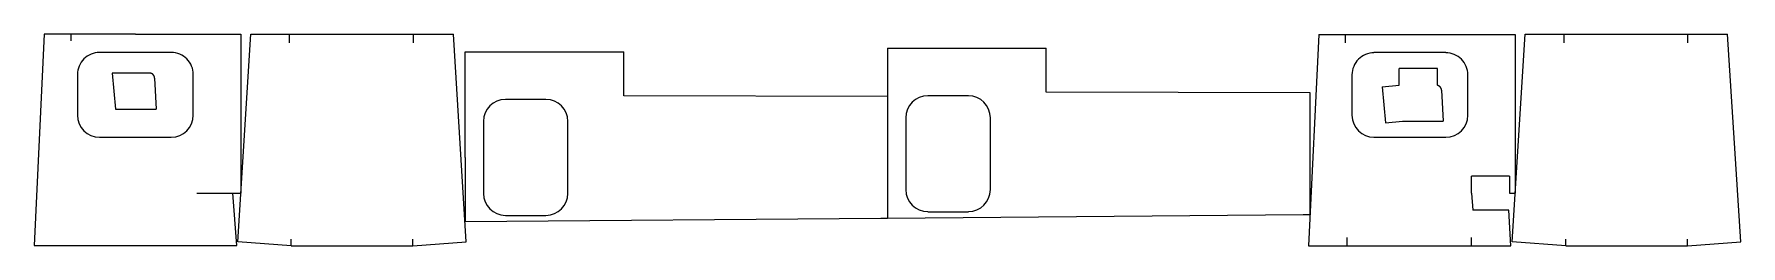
# Model space of a CAD drawing. Extents: x 784 to 10880, y 3360 to 4610.
import ezdxf

# ---------------------------------------------------------------- set-up
doc = ezdxf.new("R2010")
doc.units = 0
doc.header["$LTSCALE"] = 100
doc.layers.add('CSM450', color=1, linetype='CONTINUOUS')

msp = doc.modelspace()

# ---------------------------------------------------------------- linework, layer by layer
at = {"layer": 'CSM450'}
for p, q in [((844, 4610), (784, 3361)), ((1002, 4610), (844, 4610)), ((1384, 4610), (1002, 4610)), ((1002, 4610), (1002, 4570)), ((1384, 4610), (2007, 4610)), ((1989, 3384), (2066, 4610)), ((2007, 4610), (2007, 3672)), ((2066, 4610), (3265, 4610)), ((2294, 4610), (2294, 4560)), ((3028, 4560), (3028, 4610)), ((3341, 3384), (3265, 4610)), ((8383, 4609), (8323, 3360)), ((8383, 4609), (9546, 4609)), ((8542, 4560), (8541, 4610)), ((9528, 3384), (9605, 4610)), ((9546, 4609), (9546, 3671)), ((9605, 4610), (10801, 4610)), ((9833, 4610), (9833, 4560)), ((10567, 4560), (10567, 4610)), ((10880, 3384), (10801, 4610)), ((1596, 4502), (1171, 4502)), ((3334, 3882), (3334, 4506)), ((3334, 4506), (4272, 4506)), ((4272, 4245), (4272, 4506)), ((5833, 4527), (5833, 3522)), ((5833, 4527), (6771, 4527)), ((6771, 4267), (6771, 4527)), ((9135, 4501), (8710, 4501)), ((1041, 4372), (1041, 4132)), ((1473, 4379), (1247, 4379)), ((1247, 4379), (1265, 4167)), ((1497, 4351), (1507, 4167)), ((1726, 4132), (1726, 4372)), ((8580, 4370), (8580, 4131)), ((9085, 4408), (8859, 4408)), ((8859, 4308), (8859, 4408)), ((9085, 4308), (9085, 4408)), ((9265, 4131), (9265, 4370)), ((5833, 4242), (4272, 4245)), ((6311, 4246), (6071, 4246)), ((8332, 4264), (6771, 4267)), ((8332, 3544), (8332, 4264)), ((8759, 4299), (8859, 4308)), ((8759, 4299), (8778, 4087)), ((9110, 4280), (9120, 4096)), ((1265, 4167), (1507, 4167)), ((3812, 4225), (3572, 4225)), ((3442, 4095), (3442, 3670)), ((3942, 3670), (3942, 4095)), ((5941, 4116), (5941, 3692)), ((6441, 3692), (6441, 4116)), ((8778, 4087), (8878, 4096)), ((8878, 4096), (9120, 4096)), ((1171, 4002), (1596, 4002)), ((8710, 4001), (9135, 4001)), ((3334, 3882), (3334, 3501)), ((9512, 3771), (9286, 3771)), ((9286, 3671), (9286, 3771)), ((9512, 3771), (9512, 3671)), ((1747, 3672), (2007, 3672)), ((1983, 3361), (1960, 3672)), ((9286, 3671), (9295, 3571)), ((9512, 3671), (9546, 3671)), ((3572, 3540), (3812, 3540)), ((8292, 3544), (5833, 3522)), ((6071, 3561), (6311, 3561)), ((8332, 3544), (8292, 3544)), ((9507, 3571), (9295, 3571)), ((9520, 3360), (9507, 3571)), ((5793, 3522), (3334, 3501)), ((5833, 3522), (5793, 3522)), ((784, 3361), (1983, 3361)), ((2305, 3360), (1989, 3384)), ((2305, 3360), (2305, 3400)), ((2305, 3360), (3025, 3360)), ((3025, 3360), (3025, 3400)), ((3025, 3360), (3341, 3384)), ((8323, 3360), (9520, 3360)), ((8552, 3360), (8552, 3410)), ((9285, 3410), (9285, 3360)), ((9844, 3360), (9528, 3384)), ((9844, 3360), (9844, 3400)), ((9844, 3360), (10564, 3360)), ((10564, 3360), (10564, 3400)), ((10564, 3360), (10880, 3384))]:
    msp.add_line(p, q, dxfattribs=at)
for points in [[(1497, 4351, 0), (1497, 4351, 0), (1497, 4352, 0), (1497, 4352, 0), (1497, 4352, 0), (1497, 4352, 0), (1497, 4353, 0), (1497, 4353, 0), (1497, 4353, 0), (1497, 4353, 0), (1497, 4354, 0), (1497, 4354, 0), (1497, 4354, 0), (1497, 4354, 0), (1497, 4355, 0), (1497, 4355, 0), (1497, 4355, 0), (1497, 4355, 0), (1497, 4356, 0), (1497, 4356, 0), (1497, 4356, 0), (1497, 4356, 0), (1497, 4357, 0), (1496, 4357, 0), (1496, 4357, 0), (1496, 4357, 0), (1496, 4358, 0), (1496, 4358, 0), (1496, 4358, 0), (1496, 4358, 0), (1496, 4358, 0), (1496, 4359, 0), (1496, 4359, 0), (1496, 4359, 0), (1496, 4359, 0), (1496, 4360, 0), (1496, 4360, 0), (1495, 4360, 0), (1495, 4360, 0), (1495, 4361, 0), (1495, 4361, 0), (1495, 4361, 0), (1495, 4361, 0), (1495, 4362, 0), (1495, 4362, 0), (1495, 4362, 0), (1495, 4362, 0), (1494, 4362, 0), (1494, 4363, 0), (1494, 4363, 0), (1494, 4363, 0), (1494, 4363, 0), (1494, 4364, 0), (1494, 4364, 0), (1494, 4364, 0), (1493, 4364, 0), (1493, 4364, 0), (1493, 4365, 0), (1493, 4365, 0), (1493, 4365, 0), (1493, 4365, 0), (1493, 4366, 0), (1493, 4366, 0), (1492, 4366, 0), (1492, 4366, 0), (1492, 4366, 0), (1492, 4367, 0), (1492, 4367, 0), (1492, 4367, 0), (1492, 4367, 0), (1491, 4367, 0), (1491, 4368, 0), (1491, 4368, 0), (1491, 4368, 0), (1491, 4368, 0), (1491, 4368, 0), (1490, 4369, 0), (1490, 4369, 0), (1490, 4369, 0), (1490, 4369, 0), (1490, 4369, 0), (1490, 4370, 0), (1489, 4370, 0), (1489, 4370, 0), (1489, 4370, 0), (1489, 4370, 0), (1489, 4370, 0), (1489, 4371, 0), (1488, 4371, 0), (1488, 4371, 0), (1488, 4371, 0), (1488, 4371, 0), (1488, 4371, 0), (1487, 4372, 0), (1487, 4372, 0), (1487, 4372, 0), (1487, 4372, 0), (1487, 4372, 0), (1486, 4372, 0), (1486, 4373, 0), (1486, 4373, 0), (1486, 4373, 0), (1486, 4373, 0), (1485, 4373, 0), (1485, 4373, 0), (1485, 4374, 0), (1485, 4374, 0), (1485, 4374, 0), (1484, 4374, 0), (1484, 4374, 0), (1484, 4374, 0), (1484, 4374, 0), (1484, 4375, 0), (1483, 4375, 0), (1483, 4375, 0), (1483, 4375, 0), (1483, 4375, 0), (1482, 4375, 0), (1482, 4375, 0), (1482, 4375, 0), (1482, 4376, 0), (1482, 4376, 0), (1481, 4376, 0), (1481, 4376, 0), (1481, 4376, 0), (1481, 4376, 0), (1480, 4376, 0), (1480, 4376, 0), (1480, 4376, 0), (1480, 4377, 0), (1480, 4377, 0), (1479, 4377, 0), (1479, 4377, 0), (1479, 4377, 0), (1479, 4377, 0), (1478, 4377, 0), (1478, 4377, 0), (1478, 4377, 0), (1478, 4377, 0), (1477, 4378, 0), (1477, 4378, 0), (1477, 4378, 0), (1477, 4378, 0), (1476, 4378, 0), (1476, 4378, 0), (1476, 4378, 0), (1476, 4378, 0), (1476, 4378, 0), (1475, 4378, 0), (1475, 4378, 0), (1475, 4378, 0), (1475, 4378, 0), (1474, 4378, 0), (1474, 4379, 0), (1474, 4379, 0), (1474, 4379, 0), (1473, 4379, 0), (1473, 4379, 0), (1473, 4379, 0), (1473, 4379, 0)], [(9110, 4280, 0), (9110, 4280, 0), (9110, 4281, 0), (9110, 4281, 0), (9110, 4281, 0), (9110, 4281, 0), (9110, 4282, 0), (9110, 4282, 0), (9110, 4282, 0), (9110, 4282, 0), (9110, 4283, 0), (9110, 4283, 0), (9110, 4283, 0), (9110, 4283, 0), (9110, 4284, 0), (9109, 4284, 0), (9109, 4284, 0), (9109, 4284, 0), (9109, 4284, 0), (9109, 4285, 0), (9109, 4285, 0), (9109, 4285, 0), (9109, 4285, 0), (9109, 4286, 0), (9109, 4286, 0), (9109, 4286, 0), (9109, 4286, 0), (9109, 4287, 0), (9109, 4287, 0), (9109, 4287, 0), (9109, 4287, 0), (9108, 4288, 0), (9108, 4288, 0), (9108, 4288, 0), (9108, 4288, 0), (9108, 4289, 0), (9108, 4289, 0), (9108, 4289, 0), (9108, 4289, 0), (9108, 4290, 0), (9108, 4290, 0), (9108, 4290, 0), (9108, 4290, 0), (9107, 4290, 0), (9107, 4291, 0), (9107, 4291, 0), (9107, 4291, 0), (9107, 4291, 0), (9107, 4292, 0), (9107, 4292, 0), (9107, 4292, 0), (9107, 4292, 0), (9106, 4292, 0), (9106, 4293, 0), (9106, 4293, 0), (9106, 4293, 0), (9106, 4293, 0), (9106, 4294, 0), (9106, 4294, 0), (9106, 4294, 0), (9105, 4294, 0), (9105, 4294, 0), (9105, 4295, 0), (9105, 4295, 0), (9105, 4295, 0), (9105, 4295, 0), (9105, 4296, 0), (9104, 4296, 0), (9104, 4296, 0), (9104, 4296, 0), (9104, 4296, 0), (9104, 4297, 0), (9104, 4297, 0), (9103, 4297, 0), (9103, 4297, 0), (9103, 4297, 0), (9103, 4298, 0), (9103, 4298, 0), (9103, 4298, 0), (9103, 4298, 0), (9102, 4298, 0), (9102, 4298, 0), (9102, 4299, 0), (9102, 4299, 0), (9102, 4299, 0), (9101, 4299, 0), (9101, 4299, 0), (9101, 4300, 0), (9101, 4300, 0), (9101, 4300, 0), (9101, 4300, 0), (9100, 4300, 0), (9100, 4300, 0), (9100, 4301, 0), (9100, 4301, 0), (9100, 4301, 0), (9099, 4301, 0), (9099, 4301, 0), (9099, 4301, 0), (9099, 4302, 0), (9099, 4302, 0), (9098, 4302, 0), (9098, 4302, 0), (9098, 4302, 0), (9098, 4302, 0), (9098, 4302, 0), (9097, 4303, 0), (9097, 4303, 0), (9097, 4303, 0), (9097, 4303, 0), (9097, 4303, 0), (9096, 4303, 0), (9096, 4303, 0), (9096, 4304, 0), (9096, 4304, 0), (9095, 4304, 0), (9095, 4304, 0), (9095, 4304, 0), (9095, 4304, 0), (9095, 4304, 0), (9094, 4305, 0), (9094, 4305, 0), (9094, 4305, 0), (9094, 4305, 0), (9093, 4305, 0), (9093, 4305, 0), (9093, 4305, 0), (9093, 4305, 0), (9093, 4305, 0), (9092, 4306, 0), (9092, 4306, 0), (9092, 4306, 0), (9092, 4306, 0), (9091, 4306, 0), (9091, 4306, 0), (9091, 4306, 0), (9091, 4306, 0), (9090, 4306, 0), (9090, 4306, 0), (9090, 4306, 0), (9090, 4307, 0), (9090, 4307, 0), (9089, 4307, 0), (9089, 4307, 0), (9089, 4307, 0), (9089, 4307, 0), (9088, 4307, 0), (9088, 4307, 0), (9088, 4307, 0), (9088, 4307, 0), (9087, 4307, 0), (9087, 4307, 0), (9087, 4307, 0), (9087, 4307, 0), (9086, 4308, 0), (9086, 4308, 0), (9086, 4308, 0), (9086, 4308, 0), (9085, 4308, 0), (9085, 4308, 0)]]:
    msp.add_polyline3d(points, dxfattribs=at)
for centre, start, end in [((1171, 4372), 89.9968, 179.9968), ((1596, 4372), 0.0032, 90.0032), ((8710, 4370), 89.9968, 179.9968), ((9135, 4370), 0.0032, 90.0032), ((6071, 4116), 90.0032, 180.0032), ((6311, 4116), 359.9968, 89.9968), ((3572, 4095), 90.0032, 180.0032), ((3812, 4095), 359.9968, 89.9968), ((1171, 4132), 180.0032, 270.0032), ((1596, 4132), 269.9968, 359.9968), ((8710, 4131), 180.0032, 270.0032), ((9135, 4131), 269.9968, 359.9968), ((3572, 3670), 179.9968, 269.9968), ((3812, 3670), 270.0032, 0.0032), ((6071, 3692), 179.9968, 269.9968), ((6311, 3692), 270.0032, 0.0032)]:
    msp.add_arc(centre, 130, start, end, dxfattribs=at)

doc.saveas('drawing.dxf')
